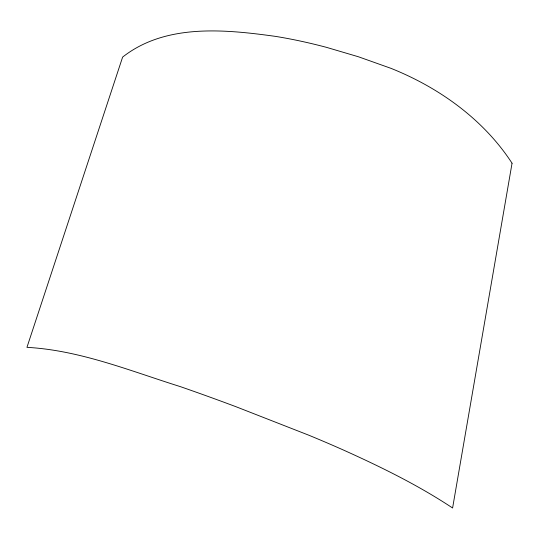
<?xml version="1.0" encoding="UTF-8"?>
<svg xmlns="http://www.w3.org/2000/svg" width="539" height="539" viewBox="0 0 539 539"><rect width="100%" height="100%" fill="white"/><g stroke="black" fill="none" stroke-linecap="round" stroke-linejoin="round"><path stroke-width="0.81" d="M512.05 163.229L452.598 507.994C418.392 485.316 381.423 467.158 344.071 450.321A154.781 16.952 21.9 0 0 308.53 435.101L235.927 406.696A277.161 27.011 21.9 0 0 180.188 386.578C130.061 370.859 79.927 350.249 26.95 347.345L122.622 57.094C165.581 23.318 225.019 29.375 275.705 36.409A248.519 95.982 21.1 0 1 326.472 47.344L358.469 56.784L391.092 68.386A137.371 59.068 21 0 1 422.01 82.831C457.739 102.06 489.863 129.016 512.05 163.229"/></g></svg>
